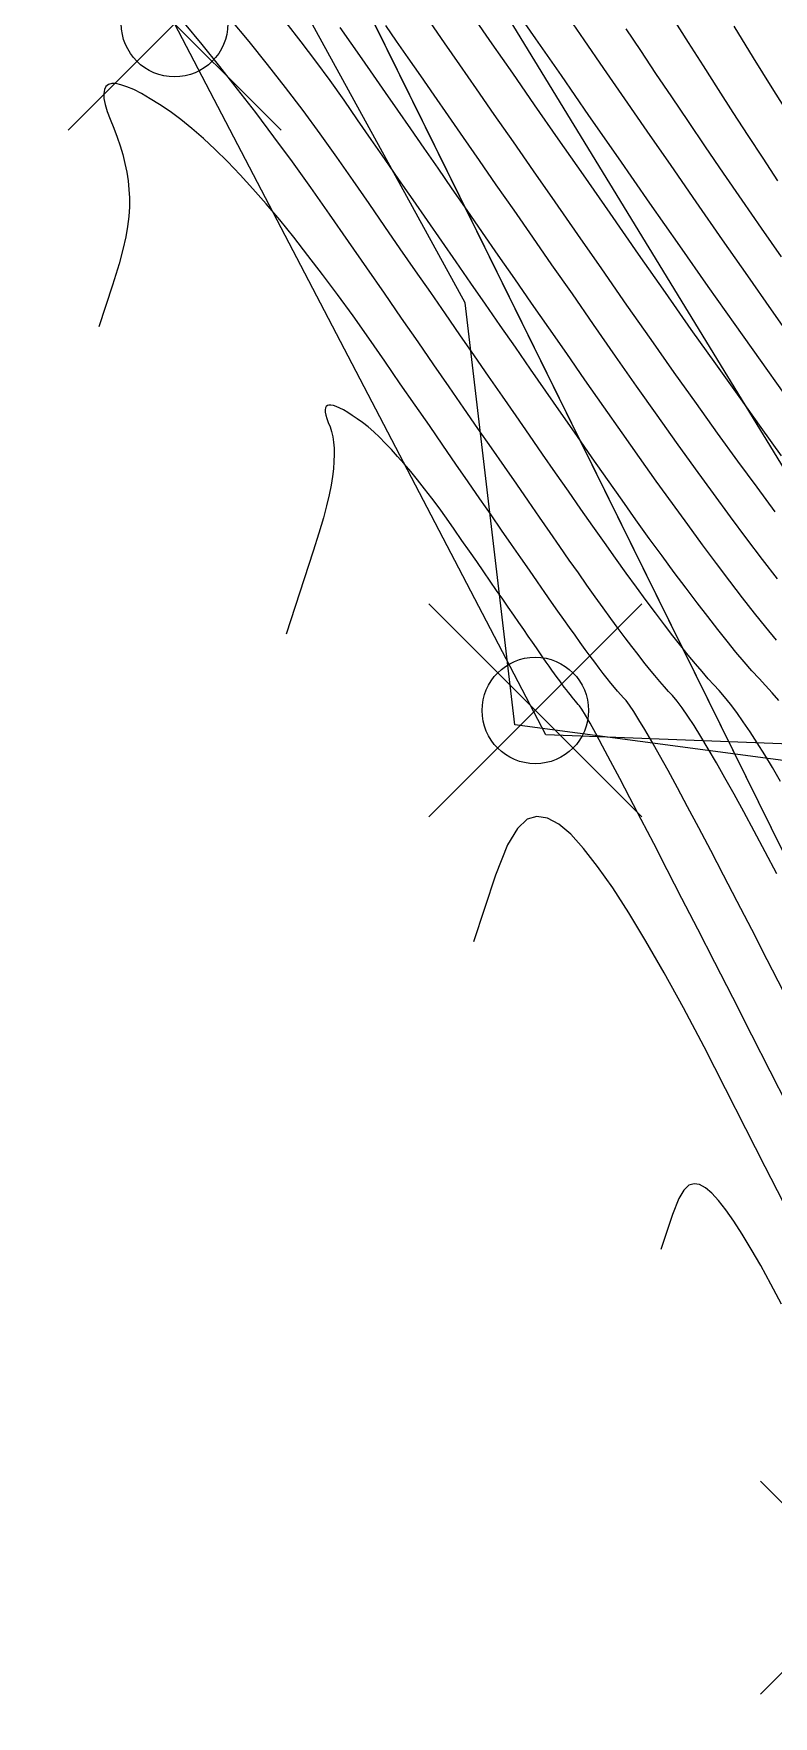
# Model space of a CAD drawing. Extents: x 83 to 1412852, y -76 to 4931706.
# Drawn here: x 1412632.98 to 1412638.54, y 4931546.74 to 4931559.38 of the extents above; entities that cross this region are included whole.
import ezdxf

# ---------------------------------------------------------------- set-up
doc = ezdxf.new("R2010")
doc.units = 0
doc.header["$MEASUREMENT"] = 0
doc.header["$PDMODE"] = 35
doc.header["$PDSIZE"] = 0.8
doc.layers.get('0').update_dxf_attribs({"color": 1, "linetype": 'CONTINUOUS'})
for name, color, linetype in [('Ground topo-Rev01', 1, 'CONTINUOUS'), ('New scratch layer', 1, 'CONTINUOUS'), ('nz-property-titles(LINZ DOWNLOAD)', 1, 'CONTINUOUS')]:
    doc.layers.add(name, color=color, linetype=linetype)

msp = doc.modelspace()

# ---------------------------------------------------------------- linework, layer by layer
for points in [[(1412638.592, 4931553.767), (1412638.531, 4931553.871), (1412638.473, 4931553.968), (1412638.416, 4931554.057), (1412638.363, 4931554.14), (1412638.312, 4931554.216), (1412638.263, 4931554.285), (1412638.216, 4931554.347), (1412638.172, 4931554.402), (1412638.13, 4931554.45), (1412638.091, 4931554.492), (1412638.048, 4931554.539), (1412638.002, 4931554.592), (1412637.952, 4931554.651), (1412637.899, 4931554.715), (1412637.843, 4931554.786), (1412637.783, 4931554.862), (1412637.72, 4931554.944), (1412637.653, 4931555.033), (1412637.583, 4931555.127), (1412637.51, 4931555.226), (1412637.433, 4931555.332), (1412637.353, 4931555.444), (1412637.269, 4931555.561), (1412637.182, 4931555.684), (1412637.092, 4931555.813), (1412636.998, 4931555.948), (1412636.902, 4931556.086), (1412636.805, 4931556.226), (1412636.706, 4931556.369), (1412636.605, 4931556.514), (1412636.503, 4931556.662), (1412636.398, 4931556.812), (1412636.292, 4931556.965), (1412636.184, 4931557.121), (1412636.075, 4931557.279), (1412635.964, 4931557.439), (1412635.85, 4931557.603), (1412635.736, 4931557.769), (1412635.619, 4931557.937), (1412635.501, 4931558.108), (1412635.381, 4931558.281), (1412635.259, 4931558.457), (1412635.134, 4931558.633), (1412635.005, 4931558.807), (1412634.874, 4931558.981), (1412634.738, 4931559.154), (1412634.6, 4931559.326), (1412634.458, 4931559.497)], [(1412638.6, 4931556.213), (1412638.445, 4931556.427), (1412638.28, 4931556.658), (1412638.105, 4931556.903), (1412637.921, 4931557.163), (1412637.728, 4931557.439), (1412637.524, 4931557.729), (1412637.312, 4931558.035), (1412637.111, 4931558.324), (1412636.922, 4931558.595), (1412636.745, 4931558.85), (1412636.58, 4931559.087), (1412636.427, 4931559.307), (1412636.286, 4931559.51)], [(1412638.619, 4931556.681), (1412638.441, 4931556.931), (1412638.251, 4931557.2), (1412638.049, 4931557.486), (1412637.836, 4931557.79), (1412637.611, 4931558.112), (1412637.375, 4931558.452), (1412637.153, 4931558.771), (1412636.946, 4931559.069), (1412636.753, 4931559.346), (1412636.575, 4931559.602)], [(1412638.694, 4931557.068), (1412638.525, 4931557.309), (1412638.346, 4931557.565), (1412638.156, 4931557.836), (1412637.957, 4931558.122), (1412637.769, 4931558.394), (1412637.59, 4931558.651), (1412637.422, 4931558.894), (1412637.264, 4931559.123), (1412637.116, 4931559.338), (1412636.979, 4931559.538)], [(1412638.572, 4931558.28), (1412638.461, 4931558.449), (1412638.349, 4931558.62), (1412638.237, 4931558.792), (1412638.125, 4931558.966), (1412638.013, 4931559.142), (1412637.9, 4931559.319), (1412637.788, 4931559.497)], [(1412638.563, 4931553.074), (1412638.476, 4931553.239), (1412638.394, 4931553.394), (1412638.316, 4931553.538), (1412638.243, 4931553.672), (1412638.174, 4931553.795), (1412638.11, 4931553.908), (1412638.049, 4931554.011), (1412637.994, 4931554.104), (1412637.942, 4931554.186), (1412637.895, 4931554.258), (1412637.853, 4931554.32), (1412637.815, 4931554.371), (1412637.781, 4931554.412), (1412637.751, 4931554.443), (1412637.719, 4931554.478), (1412637.685, 4931554.518), (1412637.648, 4931554.562), (1412637.608, 4931554.61), (1412637.566, 4931554.663), (1412637.522, 4931554.72), (1412637.474, 4931554.781), (1412637.425, 4931554.847), (1412637.372, 4931554.917), (1412637.318, 4931554.992), (1412637.26, 4931555.071), (1412637.2, 4931555.154), (1412637.138, 4931555.242), (1412637.073, 4931555.334), (1412637.005, 4931555.43), (1412636.935, 4931555.531), (1412636.861, 4931555.638), (1412636.782, 4931555.752), (1412636.698, 4931555.873), (1412636.61, 4931555.999), (1412636.518, 4931556.133), (1412636.421, 4931556.273), (1412636.319, 4931556.419), (1412636.213, 4931556.572), (1412636.103, 4931556.731), (1412635.988, 4931556.897), (1412635.869, 4931557.069), (1412635.745, 4931557.248), (1412635.617, 4931557.434), (1412635.484, 4931557.626), (1412635.347, 4931557.824), (1412635.205, 4931558.029), (1412635.064, 4931558.228), (1412634.925, 4931558.422), (1412634.787, 4931558.61), (1412634.65, 4931558.792), (1412634.514, 4931558.968), (1412634.38, 4931559.139), (1412634.247, 4931559.304), (1412634.115, 4931559.463)], [(1412638.579, 4931554.374), (1412638.529, 4931554.433), (1412638.48, 4931554.488), (1412638.43, 4931554.54), (1412638.377, 4931554.599), (1412638.319, 4931554.666), (1412638.257, 4931554.739), (1412638.19, 4931554.82), (1412638.12, 4931554.909), (1412638.045, 4931555.005), (1412637.966, 4931555.108), (1412637.882, 4931555.218), (1412637.794, 4931555.336), (1412637.702, 4931555.461), (1412637.606, 4931555.593), (1412637.506, 4931555.733), (1412637.401, 4931555.88), (1412637.292, 4931556.035), (1412637.178, 4931556.197), (1412637.061, 4931556.366), (1412636.944, 4931556.534), (1412636.828, 4931556.7), (1412636.714, 4931556.865), (1412636.6, 4931557.029), (1412636.487, 4931557.191), (1412636.376, 4931557.352), (1412636.265, 4931557.511), (1412636.155, 4931557.67), (1412636.047, 4931557.826), (1412635.939, 4931557.982), (1412635.832, 4931558.136), (1412635.726, 4931558.289), (1412635.622, 4931558.44), (1412635.518, 4931558.59), (1412635.415, 4931558.738), (1412635.313, 4931558.886), (1412635.209, 4931559.032), (1412635.101, 4931559.178), (1412634.991, 4931559.323), (1412634.878, 4931559.468)], [(1412638.561, 4931554.828), (1412638.481, 4931554.926), (1412638.396, 4931555.032), (1412638.306, 4931555.147), (1412638.211, 4931555.271), (1412638.111, 4931555.404), (1412638.005, 4931555.545), (1412637.895, 4931555.696), (1412637.779, 4931555.855), (1412637.658, 4931556.023), (1412637.532, 4931556.2), (1412637.401, 4931556.385), (1412637.265, 4931556.58), (1412637.123, 4931556.783), (1412636.986, 4931556.981), (1412636.852, 4931557.174), (1412636.722, 4931557.361), (1412636.595, 4931557.543), (1412636.472, 4931557.72), (1412636.353, 4931557.892), (1412636.238, 4931558.058), (1412636.126, 4931558.219), (1412636.019, 4931558.374), (1412635.914, 4931558.524), (1412635.814, 4931558.669), (1412635.717, 4931558.809), (1412635.624, 4931558.943), (1412635.535, 4931559.072), (1412635.449, 4931559.196), (1412635.368, 4931559.314), (1412635.284, 4931559.432)], [(1412638.568, 4931555.289), (1412638.457, 4931555.434), (1412638.339, 4931555.589), (1412638.216, 4931555.754), (1412638.087, 4931555.93), (1412637.952, 4931556.116), (1412637.811, 4931556.312), (1412637.664, 4931556.519), (1412637.511, 4931556.736), (1412637.351, 4931556.963), (1412637.186, 4931557.2), (1412637.028, 4931557.429), (1412636.875, 4931557.648), (1412636.73, 4931557.857), (1412636.59, 4931558.058), (1412636.457, 4931558.249), (1412636.331, 4931558.431), (1412636.211, 4931558.604), (1412636.098, 4931558.767), (1412635.991, 4931558.922), (1412635.89, 4931559.067), (1412635.796, 4931559.202), (1412635.708, 4931559.329), (1412635.627, 4931559.446)], [(1412638.551, 4931555.792), (1412638.415, 4931555.977), (1412638.271, 4931556.174), (1412638.119, 4931556.384), (1412637.96, 4931556.606), (1412637.793, 4931556.84), (1412637.619, 4931557.087), (1412637.438, 4931557.346), (1412637.249, 4931557.618), (1412637.069, 4931557.876), (1412636.899, 4931558.122), (1412636.737, 4931558.354), (1412636.585, 4931558.573), (1412636.442, 4931558.778), (1412636.309, 4931558.971), (1412636.184, 4931559.15), (1412636.069, 4931559.316), (1412635.962, 4931559.469)], [(1412638.598, 4931557.708), (1412638.448, 4931557.924), (1412638.304, 4931558.134), (1412638.164, 4931558.337), (1412638.029, 4931558.534), (1412637.9, 4931558.725), (1412637.775, 4931558.909), (1412637.656, 4931559.086), (1412637.542, 4931559.258), (1412637.432, 4931559.422)], [(1412638.666, 4931558.759), (1412638.53, 4931558.977), (1412638.389, 4931559.204), (1412638.243, 4931559.441)], [(1412638.613, 4931552.189), (1412638.491, 4931552.428), (1412638.375, 4931552.654), (1412638.266, 4931552.866), (1412638.164, 4931553.064), (1412638.067, 4931553.248), (1412637.978, 4931553.419), (1412637.894, 4931553.576), (1412637.817, 4931553.719), (1412637.747, 4931553.849), (1412637.682, 4931553.965), (1412637.625, 4931554.067), (1412637.573, 4931554.156), (1412637.528, 4931554.231), (1412637.489, 4931554.292), (1412637.457, 4931554.34), (1412637.431, 4931554.374), (1412637.412, 4931554.395), (1412637.391, 4931554.418), (1412637.368, 4931554.444), (1412637.344, 4931554.473), (1412637.317, 4931554.505), (1412637.29, 4931554.54), (1412637.26, 4931554.578), (1412637.229, 4931554.618), (1412637.196, 4931554.662), (1412637.161, 4931554.708), (1412637.125, 4931554.757), (1412637.087, 4931554.81), (1412637.048, 4931554.865), (1412637.006, 4931554.923), (1412636.963, 4931554.983), (1412636.919, 4931555.047), (1412636.872, 4931555.114), (1412636.821, 4931555.187), (1412636.766, 4931555.267), (1412636.706, 4931555.354), (1412636.641, 4931555.448), (1412636.571, 4931555.548), (1412636.497, 4931555.655), (1412636.418, 4931555.769), (1412636.334, 4931555.89), (1412636.246, 4931556.017), (1412636.153, 4931556.151), (1412636.056, 4931556.292), (1412635.954, 4931556.44), (1412635.847, 4931556.594), (1412635.735, 4931556.755), (1412635.619, 4931556.923), (1412635.499, 4931557.098), (1412635.381, 4931557.264), (1412635.265, 4931557.424), (1412635.152, 4931557.575), (1412635.042, 4931557.719), (1412634.935, 4931557.856), (1412634.83, 4931557.985), (1412634.728, 4931558.106), (1412634.628, 4931558.219), (1412634.532, 4931558.325), (1412634.437, 4931558.423), (1412634.346, 4931558.514), (1412634.257, 4931558.597), (1412634.171, 4931558.672), (1412634.087, 4931558.739), (1412634.007, 4931558.799), (1412633.928, 4931558.852), (1412633.857, 4931558.896), (1412633.792, 4931558.934), (1412633.734, 4931558.964), (1412633.682, 4931558.986), (1412633.637, 4931559.001), (1412633.599, 4931559.009), (1412633.568, 4931559.009), (1412633.543, 4931559.002), (1412633.525, 4931558.987), (1412633.513, 4931558.965), (1412633.508, 4931558.935), (1412633.51, 4931558.898), (1412633.519, 4931558.853), (1412633.534, 4931558.801), (1412633.556, 4931558.742), (1412633.584, 4931558.675), (1412633.61, 4931558.608), (1412633.632, 4931558.542), (1412633.651, 4931558.476), (1412633.667, 4931558.41), (1412633.681, 4931558.345), (1412633.691, 4931558.28), (1412633.698, 4931558.215), (1412633.702, 4931558.151), (1412633.702, 4931558.083), (1412633.697, 4931558.011), (1412633.688, 4931557.936), (1412633.675, 4931557.858), (1412633.653, 4931557.764), (1412633.624, 4931557.655), (1412633.575, 4931557.496), (1412633.471, 4931557.183)], [(1412638.647, 4931551.331), (1412638.515, 4931551.59), (1412638.377, 4931551.86), (1412638.233, 4931552.143), (1412638.097, 4931552.408), (1412637.97, 4931552.657), (1412637.851, 4931552.888), (1412637.741, 4931553.102), (1412637.639, 4931553.3), (1412637.545, 4931553.48), (1412637.46, 4931553.643), (1412637.384, 4931553.79), (1412637.315, 4931553.919), (1412637.255, 4931554.031), (1412637.204, 4931554.126), (1412637.161, 4931554.204), (1412637.126, 4931554.265), (1412637.1, 4931554.309), (1412637.082, 4931554.336), (1412637.072, 4931554.346), (1412637.062, 4931554.357), (1412637.051, 4931554.37), (1412637.039, 4931554.384), (1412637.026, 4931554.4), (1412637.013, 4931554.417), (1412636.998, 4931554.435), (1412636.983, 4931554.455), (1412636.967, 4931554.476), (1412636.95, 4931554.499), (1412636.933, 4931554.523), (1412636.914, 4931554.548), (1412636.895, 4931554.575), (1412636.875, 4931554.603), (1412636.854, 4931554.633), (1412636.832, 4931554.664), (1412636.81, 4931554.696), (1412636.785, 4931554.732), (1412636.758, 4931554.771), (1412636.728, 4931554.814), (1412636.697, 4931554.859), (1412636.663, 4931554.908), (1412636.627, 4931554.96), (1412636.588, 4931555.016), (1412636.547, 4931555.075), (1412636.505, 4931555.137), (1412636.459, 4931555.202), (1412636.412, 4931555.271), (1412636.362, 4931555.342), (1412636.31, 4931555.418), (1412636.256, 4931555.496), (1412636.199, 4931555.578), (1412636.14, 4931555.663), (1412636.083, 4931555.744), (1412636.027, 4931555.822), (1412635.972, 4931555.896), (1412635.918, 4931555.966), (1412635.866, 4931556.032), (1412635.815, 4931556.095), (1412635.765, 4931556.154), (1412635.716, 4931556.209), (1412635.669, 4931556.261), (1412635.623, 4931556.309), (1412635.579, 4931556.353), (1412635.536, 4931556.393), (1412635.494, 4931556.43), (1412635.453, 4931556.463), (1412635.413, 4931556.492), (1412635.375, 4931556.517), (1412635.341, 4931556.539), (1412635.309, 4931556.558), (1412635.281, 4931556.572), (1412635.255, 4931556.583), (1412635.234, 4931556.59), (1412635.215, 4931556.594), (1412635.2, 4931556.594), (1412635.188, 4931556.591), (1412635.179, 4931556.583), (1412635.173, 4931556.573), (1412635.171, 4931556.558), (1412635.172, 4931556.54), (1412635.176, 4931556.518), (1412635.183, 4931556.493), (1412635.194, 4931556.464), (1412635.208, 4931556.431), (1412635.219, 4931556.396), (1412635.228, 4931556.357), (1412635.234, 4931556.315), (1412635.238, 4931556.27), (1412635.239, 4931556.222), (1412635.237, 4931556.171), (1412635.233, 4931556.116), (1412635.226, 4931556.059), (1412635.216, 4931555.993), (1412635.201, 4931555.92), (1412635.181, 4931555.837), (1412635.158, 4931555.747), (1412635.125, 4931555.633), (1412635.082, 4931555.496), (1412635.015, 4931555.288), (1412634.878, 4931554.873)], [(1412638.613, 4931550.605), (1412638.476, 4931550.873), (1412638.331, 4931551.158), (1412638.178, 4931551.458), (1412638.017, 4931551.774), (1412637.864, 4931552.065), (1412637.718, 4931552.329), (1412637.581, 4931552.568), (1412637.452, 4931552.78), (1412637.331, 4931552.967), (1412637.218, 4931553.127), (1412637.113, 4931553.262), (1412637.016, 4931553.37), (1412636.926, 4931553.447), (1412636.841, 4931553.491), (1412636.762, 4931553.503), (1412636.689, 4931553.483), (1412636.616, 4931553.413), (1412636.542, 4931553.291), (1412636.451, 4931553.063), (1412636.285, 4931552.562)], [(1412638.599, 4931549.839), (1412638.519, 4931549.991), (1412638.443, 4931550.13), (1412638.371, 4931550.254), (1412638.304, 4931550.366), (1412638.24, 4931550.463), (1412638.181, 4931550.548), (1412638.126, 4931550.618), (1412638.075, 4931550.675), (1412638.028, 4931550.715), (1412637.983, 4931550.738), (1412637.942, 4931550.745), (1412637.904, 4931550.734), (1412637.865, 4931550.697), (1412637.827, 4931550.634), (1412637.779, 4931550.514), (1412637.692, 4931550.252)]]:
    msp.add_lwpolyline(points)
at = {"layer": 'Ground topo-Rev01', "color": 7}
for p in [(1412634.04, 4931559.46, 75.7), (1412636.75, 4931554.3, 76.19), (1412639.24, 4931547.71, 76.62)]:
    msp.add_point(p, dxfattribs=at)
at = {"layer": 'New scratch layer', "color": 7, "linetype": 'Continuous', "flags": 128}
for points in [[(1412636.951, 4931565.556), (1412646.51, 4931569.94), (1412645.797, 4931568.353), (1412646.438, 4931561.55), (1412653.654, 4931556.226), (1412643.323, 4931553.913), (1412640.907, 4931553.618), (1412636.597, 4931554.193), (1412636.223, 4931557.363), (1412634.951, 4931559.684), (1412637.353, 4931561.796), (1412636.951, 4931565.556)], [(1412634.04, 4931559.46), (1412635.59, 4931561.07), (1412639.91, 4931554), (1412636.829, 4931554.118), (1412634.04, 4931559.46)]]:
    msp.add_lwpolyline(points, close=True, dxfattribs=at)
at = {"layer": 'nz-property-titles(LINZ DOWNLOAD)', "color": 7, "linetype": 'Continuous', "flags": 128}
for points in [[(1412682.698, 4931640.466), (1412710.054, 4931647.15), (1412737.411, 4931653.834), (1412764.203, 4931660.383), (1412779.006, 4931654.39), (1412775.741, 4931621.476), (1412777.168, 4931607.161), (1412789.245, 4931608.4), (1412777.36, 4931579.102), (1412649.678, 4931531.313), (1412643.411, 4931543.701), (1412638.895, 4931552.662), (1412621.576, 4931587.766), (1412660.662, 4931597.302), (1412699.748, 4931606.839), (1412682.698, 4931640.466)], [(1412590.081, 4931596.305), (1412611.422, 4931607.083), (1412621.576, 4931587.766), (1412638.895, 4931552.662), (1412643.411, 4931543.701), (1412600.705, 4931520.752), (1412596.296, 4931529.767), (1412591.809, 4931538.935), (1412590.081, 4931596.305)]]:
    msp.add_lwpolyline(points, close=True, dxfattribs=at)

doc.saveas('drawing.dxf')
